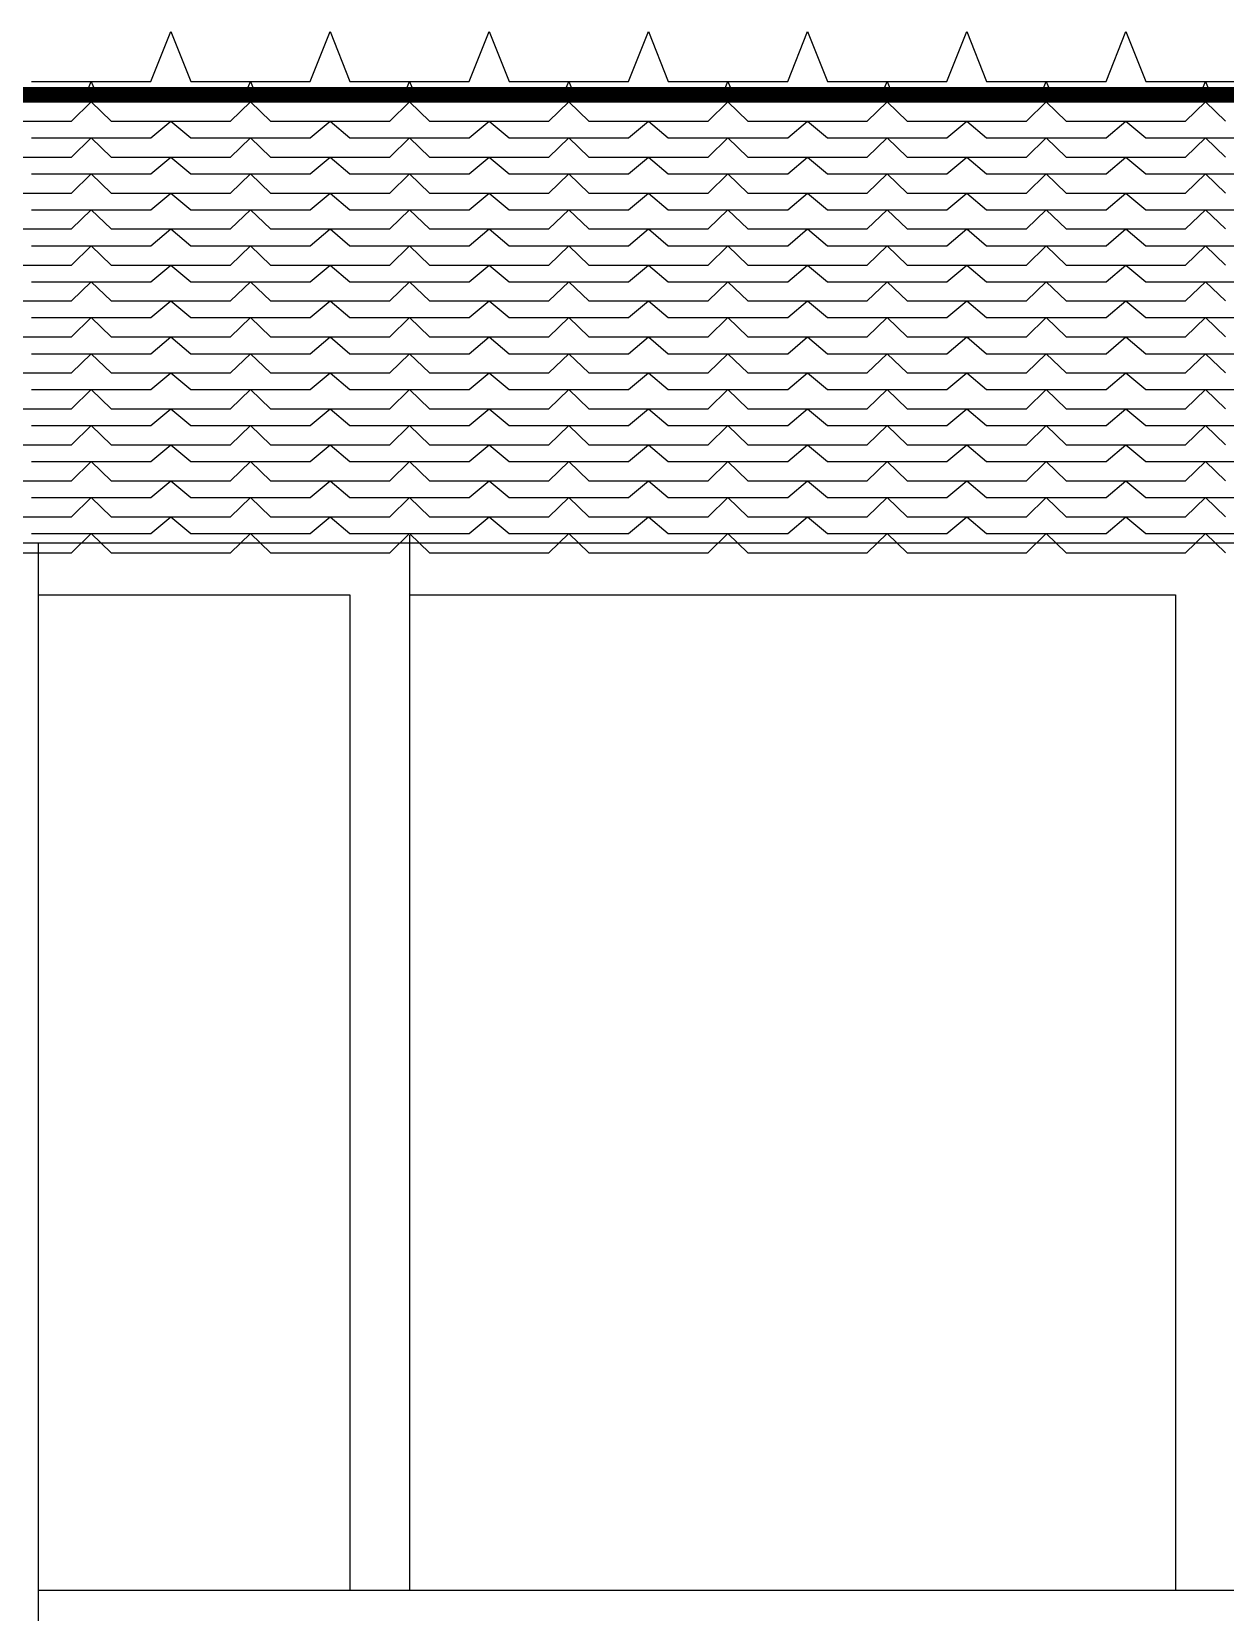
# Model space of a CAD drawing. Header units: inches. Extents: x 86794 to 87086, y 41803 to 41823.
# Drawn here: x 87032.651 to 87033.851, y 41817.941 to 41819.53 of the extents above; entities that cross this region are included whole.
import ezdxf

# ---------------------------------------------------------------- set-up
doc = ezdxf.new("R2010")
doc.units = ezdxf.units.IN
doc.header["$MEASUREMENT"] = 0

msp = doc.modelspace()

# ---------------------------------------------------------------- linework, layer by layer
at = {"color": 250}
for p, q in [((87032.7709, 41819.4795), (87032.7909, 41819.5295)), ((87032.7909, 41819.5295), (87032.8109, 41819.4795)), ((87032.9309, 41819.4795), (87032.9509, 41819.5295)), ((87032.9509, 41819.5295), (87032.9709, 41819.4795)), ((87033.0909, 41819.4795), (87033.1109, 41819.5295)), ((87033.1109, 41819.5295), (87033.1309, 41819.4795)), ((87033.2509, 41819.4795), (87033.2709, 41819.5295)), ((87033.2709, 41819.5295), (87033.2909, 41819.4795)), ((87033.4109, 41819.4795), (87033.4309, 41819.5295)), ((87033.4309, 41819.5295), (87033.4509, 41819.4795)), ((87033.5709, 41819.4795), (87033.5909, 41819.5295)), ((87033.5909, 41819.5295), (87033.6109, 41819.4795)), ((87033.7309, 41819.4795), (87033.7509, 41819.5295)), ((87033.7509, 41819.5295), (87033.7709, 41819.4795)), ((87032.6509, 41819.4795), (87032.7709, 41819.4795)), ((87032.7027, 41819.459), (87032.7109, 41819.4795)), ((87032.7109, 41819.4795), (87032.7191, 41819.459)), ((87032.8109, 41819.4795), (87032.9309, 41819.4795)), ((87032.8627, 41819.459), (87032.8709, 41819.4795)), ((87032.8709, 41819.4795), (87032.8791, 41819.459)), ((87032.9709, 41819.4795), (87033.0909, 41819.4795)), ((87033.0227, 41819.459), (87033.0309, 41819.4795)), ((87033.0309, 41819.4795), (87033.0391, 41819.459)), ((87033.1309, 41819.4795), (87033.2509, 41819.4795)), ((87033.1827, 41819.459), (87033.1909, 41819.4795)), ((87033.1909, 41819.4795), (87033.1991, 41819.459)), ((87033.2909, 41819.4795), (87033.4109, 41819.4795)), ((87033.3427, 41819.459), (87033.3509, 41819.4795)), ((87033.3509, 41819.4795), (87033.3591, 41819.459)), ((87033.4509, 41819.4795), (87033.5709, 41819.4795)), ((87033.5027, 41819.459), (87033.5109, 41819.4795)), ((87033.5109, 41819.4795), (87033.5191, 41819.459)), ((87033.6109, 41819.4795), (87033.7309, 41819.4795)), ((87033.6627, 41819.459), (87033.6709, 41819.4795)), ((87033.6709, 41819.4795), (87033.6791, 41819.459)), ((87033.7709, 41819.4795), (87033.8909, 41819.4795)), ((87033.8227, 41819.459), (87033.8309, 41819.4795)), ((87033.8309, 41819.4795), (87033.8391, 41819.459)), ((87032.6909, 41819.4396), (87032.7109, 41819.459)), ((87032.7109, 41819.459), (87032.7309, 41819.4396)), ((87032.8509, 41819.4396), (87032.8709, 41819.459)), ((87032.8709, 41819.459), (87032.8909, 41819.4396)), ((87033.0109, 41819.4396), (87033.0309, 41819.459)), ((87033.0309, 41819.459), (87033.0509, 41819.4396)), ((87033.1709, 41819.4396), (87033.1909, 41819.459)), ((87033.1909, 41819.459), (87033.2109, 41819.4396)), ((87033.3309, 41819.4396), (87033.3509, 41819.459)), ((87033.3509, 41819.459), (87033.3709, 41819.4396)), ((87033.4909, 41819.4396), (87033.5109, 41819.459)), ((87033.5109, 41819.459), (87033.5309, 41819.4396)), ((87033.6509, 41819.4396), (87033.6709, 41819.459)), ((87033.6709, 41819.459), (87033.6909, 41819.4396)), ((87033.8109, 41819.4396), (87033.8309, 41819.459)), ((87033.8309, 41819.459), (87033.8509, 41819.4396)), ((87032.5709, 41819.4396), (87032.6909, 41819.4396)), ((87032.7309, 41819.4396), (87032.8509, 41819.4396)), ((87032.7709, 41819.4228), (87032.7909, 41819.4396)), ((87032.7909, 41819.4396), (87032.8109, 41819.4228)), ((87032.8909, 41819.4396), (87033.0109, 41819.4396)), ((87032.9309, 41819.4228), (87032.9509, 41819.4396)), ((87032.9509, 41819.4396), (87032.9709, 41819.4228)), ((87033.0509, 41819.4396), (87033.1709, 41819.4396)), ((87033.0909, 41819.4228), (87033.1109, 41819.4396)), ((87033.1109, 41819.4396), (87033.1309, 41819.4228)), ((87033.2109, 41819.4396), (87033.3309, 41819.4396)), ((87033.2509, 41819.4228), (87033.2709, 41819.4396)), ((87033.2709, 41819.4396), (87033.2909, 41819.4228)), ((87033.3709, 41819.4396), (87033.4909, 41819.4396)), ((87033.4109, 41819.4228), (87033.4309, 41819.4396)), ((87033.4309, 41819.4396), (87033.4509, 41819.4228)), ((87033.5309, 41819.4396), (87033.6509, 41819.4396)), ((87033.5709, 41819.4228), (87033.5909, 41819.4396)), ((87033.5909, 41819.4396), (87033.6109, 41819.4228)), ((87033.6909, 41819.4396), (87033.8109, 41819.4396)), ((87033.7309, 41819.4228), (87033.7509, 41819.4396)), ((87033.7509, 41819.4396), (87033.7709, 41819.4228)), ((87032.6509, 41819.4228), (87032.7709, 41819.4228)), ((87032.6909, 41819.4035), (87032.7109, 41819.4228)), ((87032.7109, 41819.4228), (87032.7309, 41819.4035)), ((87032.8109, 41819.4228), (87032.9309, 41819.4228)), ((87032.8509, 41819.4035), (87032.8709, 41819.4228)), ((87032.8709, 41819.4228), (87032.8909, 41819.4035)), ((87032.9709, 41819.4228), (87033.0909, 41819.4228)), ((87033.0109, 41819.4035), (87033.0309, 41819.4228)), ((87033.0309, 41819.4228), (87033.0509, 41819.4035)), ((87033.1309, 41819.4228), (87033.2509, 41819.4228)), ((87033.1709, 41819.4035), (87033.1909, 41819.4228)), ((87033.1909, 41819.4228), (87033.2109, 41819.4035)), ((87033.2909, 41819.4228), (87033.4109, 41819.4228)), ((87033.3309, 41819.4035), (87033.3509, 41819.4228)), ((87033.3509, 41819.4228), (87033.3709, 41819.4035)), ((87033.4509, 41819.4228), (87033.5709, 41819.4228)), ((87033.4909, 41819.4035), (87033.5109, 41819.4228)), ((87033.5109, 41819.4228), (87033.5309, 41819.4035)), ((87033.6109, 41819.4228), (87033.7309, 41819.4228)), ((87033.6509, 41819.4035), (87033.6709, 41819.4228)), ((87033.6709, 41819.4228), (87033.6909, 41819.4035)), ((87033.7709, 41819.4228), (87033.8909, 41819.4228)), ((87033.8109, 41819.4035), (87033.8309, 41819.4228)), ((87033.8309, 41819.4228), (87033.8509, 41819.4035)), ((87032.5709, 41819.4035), (87032.6909, 41819.4035)), ((87032.7309, 41819.4035), (87032.8509, 41819.4035)), ((87032.7709, 41819.3867), (87032.7909, 41819.4035)), ((87032.7909, 41819.4035), (87032.8109, 41819.3867)), ((87032.8909, 41819.4035), (87033.0109, 41819.4035)), ((87032.9309, 41819.3867), (87032.9509, 41819.4035)), ((87032.9509, 41819.4035), (87032.9709, 41819.3867)), ((87033.0509, 41819.4035), (87033.1709, 41819.4035)), ((87033.0909, 41819.3867), (87033.1109, 41819.4035)), ((87033.1109, 41819.4035), (87033.1309, 41819.3867)), ((87033.2109, 41819.4035), (87033.3309, 41819.4035)), ((87033.2509, 41819.3867), (87033.2709, 41819.4035)), ((87033.2709, 41819.4035), (87033.2909, 41819.3867)), ((87033.3709, 41819.4035), (87033.4909, 41819.4035)), ((87033.4109, 41819.3867), (87033.4309, 41819.4035)), ((87033.4309, 41819.4035), (87033.4509, 41819.3867)), ((87033.5309, 41819.4035), (87033.6509, 41819.4035)), ((87033.5709, 41819.3867), (87033.5909, 41819.4035)), ((87033.5909, 41819.4035), (87033.6109, 41819.3867)), ((87033.6909, 41819.4035), (87033.8109, 41819.4035)), ((87033.7309, 41819.3867), (87033.7509, 41819.4035)), ((87033.7509, 41819.4035), (87033.7709, 41819.3867)), ((87032.6509, 41819.3867), (87032.7709, 41819.3867)), ((87032.6909, 41819.3673), (87032.7109, 41819.3867)), ((87032.7109, 41819.3867), (87032.7309, 41819.3673)), ((87032.8109, 41819.3867), (87032.9309, 41819.3867)), ((87032.8509, 41819.3673), (87032.8709, 41819.3867)), ((87032.8709, 41819.3867), (87032.8909, 41819.3673)), ((87032.9709, 41819.3867), (87033.0909, 41819.3867)), ((87033.0109, 41819.3673), (87033.0309, 41819.3867)), ((87033.0309, 41819.3867), (87033.0509, 41819.3673)), ((87033.1309, 41819.3867), (87033.2509, 41819.3867)), ((87033.1709, 41819.3673), (87033.1909, 41819.3867)), ((87033.1909, 41819.3867), (87033.2109, 41819.3673)), ((87033.2909, 41819.3867), (87033.4109, 41819.3867)), ((87033.3309, 41819.3673), (87033.3509, 41819.3867)), ((87033.3509, 41819.3867), (87033.3709, 41819.3673)), ((87033.4509, 41819.3867), (87033.5709, 41819.3867)), ((87033.4909, 41819.3673), (87033.5109, 41819.3867)), ((87033.5109, 41819.3867), (87033.5309, 41819.3673)), ((87033.6109, 41819.3867), (87033.7309, 41819.3867)), ((87033.6509, 41819.3673), (87033.6709, 41819.3867)), ((87033.6709, 41819.3867), (87033.6909, 41819.3673)), ((87033.7709, 41819.3867), (87033.8909, 41819.3867)), ((87033.8109, 41819.3673), (87033.8309, 41819.3867)), ((87033.8309, 41819.3867), (87033.8509, 41819.3673)), ((87032.5709, 41819.3673), (87032.6909, 41819.3673)), ((87032.7309, 41819.3673), (87032.8509, 41819.3673)), ((87032.7709, 41819.3505), (87032.7909, 41819.3673)), ((87032.7909, 41819.3673), (87032.8109, 41819.3505)), ((87032.8909, 41819.3673), (87033.0109, 41819.3673)), ((87032.9309, 41819.3505), (87032.9509, 41819.3673)), ((87032.9509, 41819.3673), (87032.9709, 41819.3505)), ((87033.0509, 41819.3673), (87033.1709, 41819.3673)), ((87033.0909, 41819.3505), (87033.1109, 41819.3673)), ((87033.1109, 41819.3673), (87033.1309, 41819.3505)), ((87033.2109, 41819.3673), (87033.3309, 41819.3673)), ((87033.2509, 41819.3505), (87033.2709, 41819.3673)), ((87033.2709, 41819.3673), (87033.2909, 41819.3505)), ((87033.3709, 41819.3673), (87033.4909, 41819.3673)), ((87033.4109, 41819.3505), (87033.4309, 41819.3673)), ((87033.4309, 41819.3673), (87033.4509, 41819.3505)), ((87033.5309, 41819.3673), (87033.6509, 41819.3673)), ((87033.5709, 41819.3505), (87033.5909, 41819.3673)), ((87033.5909, 41819.3673), (87033.6109, 41819.3505)), ((87033.6909, 41819.3673), (87033.8109, 41819.3673)), ((87033.7309, 41819.3505), (87033.7509, 41819.3673)), ((87033.7509, 41819.3673), (87033.7709, 41819.3505)), ((87032.6509, 41819.3505), (87032.7709, 41819.3505)), ((87032.6909, 41819.3312), (87032.7109, 41819.3505)), ((87032.7109, 41819.3505), (87032.7309, 41819.3312)), ((87032.8109, 41819.3505), (87032.9309, 41819.3505)), ((87032.8509, 41819.3312), (87032.8709, 41819.3505)), ((87032.8709, 41819.3505), (87032.8909, 41819.3312)), ((87032.9709, 41819.3505), (87033.0909, 41819.3505)), ((87033.0109, 41819.3312), (87033.0309, 41819.3505)), ((87033.0309, 41819.3505), (87033.0509, 41819.3312)), ((87033.1309, 41819.3505), (87033.2509, 41819.3505)), ((87033.1709, 41819.3312), (87033.1909, 41819.3505)), ((87033.1909, 41819.3505), (87033.2109, 41819.3312)), ((87033.2909, 41819.3505), (87033.4109, 41819.3505)), ((87033.3309, 41819.3312), (87033.3509, 41819.3505)), ((87033.3509, 41819.3505), (87033.3709, 41819.3312)), ((87033.4509, 41819.3505), (87033.5709, 41819.3505)), ((87033.4909, 41819.3312), (87033.5109, 41819.3505)), ((87033.5109, 41819.3505), (87033.5309, 41819.3312)), ((87033.6109, 41819.3505), (87033.7309, 41819.3505)), ((87033.6509, 41819.3312), (87033.6709, 41819.3505)), ((87033.6709, 41819.3505), (87033.6909, 41819.3312)), ((87033.7709, 41819.3505), (87033.8909, 41819.3505)), ((87033.8109, 41819.3312), (87033.8309, 41819.3505)), ((87033.8309, 41819.3505), (87033.8509, 41819.3312)), ((87032.5709, 41819.3312), (87032.6909, 41819.3312)), ((87032.7309, 41819.3312), (87032.8509, 41819.3312)), ((87032.7709, 41819.3144), (87032.7909, 41819.3312)), ((87032.7909, 41819.3312), (87032.8109, 41819.3144)), ((87032.8909, 41819.3312), (87033.0109, 41819.3312)), ((87032.9309, 41819.3144), (87032.9509, 41819.3312)), ((87032.9509, 41819.3312), (87032.9709, 41819.3144)), ((87033.0509, 41819.3312), (87033.1709, 41819.3312)), ((87033.0909, 41819.3144), (87033.1109, 41819.3312)), ((87033.1109, 41819.3312), (87033.1309, 41819.3144)), ((87033.2109, 41819.3312), (87033.3309, 41819.3312)), ((87033.2509, 41819.3144), (87033.2709, 41819.3312)), ((87033.2709, 41819.3312), (87033.2909, 41819.3144)), ((87033.3709, 41819.3312), (87033.4909, 41819.3312)), ((87033.4109, 41819.3144), (87033.4309, 41819.3312)), ((87033.4309, 41819.3312), (87033.4509, 41819.3144)), ((87033.5309, 41819.3312), (87033.6509, 41819.3312)), ((87033.5709, 41819.3144), (87033.5909, 41819.3312)), ((87033.5909, 41819.3312), (87033.6109, 41819.3144)), ((87033.6909, 41819.3312), (87033.8109, 41819.3312)), ((87033.7309, 41819.3144), (87033.7509, 41819.3312)), ((87033.7509, 41819.3312), (87033.7709, 41819.3144)), ((87032.6509, 41819.3144), (87032.7709, 41819.3144)), ((87032.6909, 41819.295), (87032.7109, 41819.3144)), ((87032.7109, 41819.3144), (87032.7309, 41819.295)), ((87032.8109, 41819.3144), (87032.9309, 41819.3144)), ((87032.8509, 41819.295), (87032.8709, 41819.3144)), ((87032.8709, 41819.3144), (87032.8909, 41819.295)), ((87032.9709, 41819.3144), (87033.0909, 41819.3144)), ((87033.0109, 41819.295), (87033.0309, 41819.3144)), ((87033.0309, 41819.3144), (87033.0509, 41819.295)), ((87033.1309, 41819.3144), (87033.2509, 41819.3144)), ((87033.1709, 41819.295), (87033.1909, 41819.3144)), ((87033.1909, 41819.3144), (87033.2109, 41819.295)), ((87033.2909, 41819.3144), (87033.4109, 41819.3144)), ((87033.3309, 41819.295), (87033.3509, 41819.3144)), ((87033.3509, 41819.3144), (87033.3709, 41819.295)), ((87033.4509, 41819.3144), (87033.5709, 41819.3144)), ((87033.4909, 41819.295), (87033.5109, 41819.3144)), ((87033.5109, 41819.3144), (87033.5309, 41819.295)), ((87033.6109, 41819.3144), (87033.7309, 41819.3144)), ((87033.6509, 41819.295), (87033.6709, 41819.3144)), ((87033.6709, 41819.3144), (87033.6909, 41819.295)), ((87033.7709, 41819.3144), (87033.8909, 41819.3144)), ((87033.8109, 41819.295), (87033.8309, 41819.3144)), ((87033.8309, 41819.3144), (87033.8509, 41819.295)), ((87032.5709, 41819.295), (87032.6909, 41819.295)), ((87032.7309, 41819.295), (87032.8509, 41819.295)), ((87032.7709, 41819.2782), (87032.7909, 41819.295)), ((87032.7909, 41819.295), (87032.8109, 41819.2782)), ((87032.8909, 41819.295), (87033.0109, 41819.295)), ((87032.9309, 41819.2782), (87032.9509, 41819.295)), ((87032.9509, 41819.295), (87032.9709, 41819.2782)), ((87033.0509, 41819.295), (87033.1709, 41819.295)), ((87033.0909, 41819.2782), (87033.1109, 41819.295)), ((87033.1109, 41819.295), (87033.1309, 41819.2782)), ((87033.2109, 41819.295), (87033.3309, 41819.295)), ((87033.2509, 41819.2782), (87033.2709, 41819.295)), ((87033.2709, 41819.295), (87033.2909, 41819.2782)), ((87033.3709, 41819.295), (87033.4909, 41819.295)), ((87033.4109, 41819.2782), (87033.4309, 41819.295)), ((87033.4309, 41819.295), (87033.4509, 41819.2782)), ((87033.5309, 41819.295), (87033.6509, 41819.295)), ((87033.5709, 41819.2782), (87033.5909, 41819.295)), ((87033.5909, 41819.295), (87033.6109, 41819.2782)), ((87033.6909, 41819.295), (87033.8109, 41819.295)), ((87033.7309, 41819.2782), (87033.7509, 41819.295)), ((87033.7509, 41819.295), (87033.7709, 41819.2782)), ((87032.6509, 41819.2782), (87032.7709, 41819.2782)), ((87032.6909, 41819.2589), (87032.7109, 41819.2782)), ((87032.7109, 41819.2782), (87032.7309, 41819.2589)), ((87032.8109, 41819.2782), (87032.9309, 41819.2782)), ((87032.8509, 41819.2589), (87032.8709, 41819.2782)), ((87032.8709, 41819.2782), (87032.8909, 41819.2589)), ((87032.9709, 41819.2782), (87033.0909, 41819.2782)), ((87033.0109, 41819.2589), (87033.0309, 41819.2782)), ((87033.0309, 41819.2782), (87033.0509, 41819.2589)), ((87033.1309, 41819.2782), (87033.2509, 41819.2782)), ((87033.1709, 41819.2589), (87033.1909, 41819.2782)), ((87033.1909, 41819.2782), (87033.2109, 41819.2589)), ((87033.2909, 41819.2782), (87033.4109, 41819.2782)), ((87033.3309, 41819.2589), (87033.3509, 41819.2782)), ((87033.3509, 41819.2782), (87033.3709, 41819.2589)), ((87033.4509, 41819.2782), (87033.5709, 41819.2782)), ((87033.4909, 41819.2589), (87033.5109, 41819.2782)), ((87033.5109, 41819.2782), (87033.5309, 41819.2589)), ((87033.6109, 41819.2782), (87033.7309, 41819.2782)), ((87033.6509, 41819.2589), (87033.6709, 41819.2782)), ((87033.6709, 41819.2782), (87033.6909, 41819.2589)), ((87033.7709, 41819.2782), (87033.8909, 41819.2782)), ((87033.8109, 41819.2589), (87033.8309, 41819.2782)), ((87033.8309, 41819.2782), (87033.8509, 41819.2589)), ((87032.5709, 41819.2589), (87032.6909, 41819.2589)), ((87032.7309, 41819.2589), (87032.8509, 41819.2589)), ((87032.7709, 41819.2421), (87032.7909, 41819.2589)), ((87032.7909, 41819.2589), (87032.8109, 41819.2421)), ((87032.8909, 41819.2589), (87033.0109, 41819.2589)), ((87032.9309, 41819.2421), (87032.9509, 41819.2589)), ((87032.9509, 41819.2589), (87032.9709, 41819.2421)), ((87033.0509, 41819.2589), (87033.1709, 41819.2589)), ((87033.0909, 41819.2421), (87033.1109, 41819.2589)), ((87033.1109, 41819.2589), (87033.1309, 41819.2421)), ((87033.2109, 41819.2589), (87033.3309, 41819.2589)), ((87033.2509, 41819.2421), (87033.2709, 41819.2589)), ((87033.2709, 41819.2589), (87033.2909, 41819.2421)), ((87033.3709, 41819.2589), (87033.4909, 41819.2589)), ((87033.4109, 41819.2421), (87033.4309, 41819.2589)), ((87033.4309, 41819.2589), (87033.4509, 41819.2421)), ((87033.5309, 41819.2589), (87033.6509, 41819.2589)), ((87033.5709, 41819.2421), (87033.5909, 41819.2589)), ((87033.5909, 41819.2589), (87033.6109, 41819.2421)), ((87033.6909, 41819.2589), (87033.8109, 41819.2589)), ((87033.7309, 41819.2421), (87033.7509, 41819.2589)), ((87033.7509, 41819.2589), (87033.7709, 41819.2421)), ((87032.6509, 41819.2421), (87032.7709, 41819.2421)), ((87032.6909, 41819.2227), (87032.7109, 41819.2421)), ((87032.7109, 41819.2421), (87032.7309, 41819.2227)), ((87032.8109, 41819.2421), (87032.9309, 41819.2421)), ((87032.8509, 41819.2227), (87032.8709, 41819.2421)), ((87032.8709, 41819.2421), (87032.8909, 41819.2227)), ((87032.9709, 41819.2421), (87033.0909, 41819.2421)), ((87033.0109, 41819.2227), (87033.0309, 41819.2421)), ((87033.0309, 41819.2421), (87033.0509, 41819.2227)), ((87033.1309, 41819.2421), (87033.2509, 41819.2421)), ((87033.1709, 41819.2227), (87033.1909, 41819.2421)), ((87033.1909, 41819.2421), (87033.2109, 41819.2227)), ((87033.2909, 41819.2421), (87033.4109, 41819.2421)), ((87033.3309, 41819.2227), (87033.3509, 41819.2421)), ((87033.3509, 41819.2421), (87033.3709, 41819.2227)), ((87033.4509, 41819.2421), (87033.5709, 41819.2421)), ((87033.4909, 41819.2227), (87033.5109, 41819.2421)), ((87033.5109, 41819.2421), (87033.5309, 41819.2227)), ((87033.6109, 41819.2421), (87033.7309, 41819.2421)), ((87033.6509, 41819.2227), (87033.6709, 41819.2421)), ((87033.6709, 41819.2421), (87033.6909, 41819.2227)), ((87033.7709, 41819.2421), (87033.8909, 41819.2421)), ((87033.8109, 41819.2227), (87033.8309, 41819.2421)), ((87033.8309, 41819.2421), (87033.8509, 41819.2227)), ((87032.5709, 41819.2227), (87032.6909, 41819.2227)), ((87032.7309, 41819.2227), (87032.8509, 41819.2227)), ((87032.7709, 41819.2059), (87032.7909, 41819.2227)), ((87032.7909, 41819.2227), (87032.8109, 41819.2059)), ((87032.8909, 41819.2227), (87033.0109, 41819.2227)), ((87032.9309, 41819.2059), (87032.9509, 41819.2227)), ((87032.9509, 41819.2227), (87032.9709, 41819.2059)), ((87033.0509, 41819.2227), (87033.1709, 41819.2227)), ((87033.0909, 41819.2059), (87033.1109, 41819.2227)), ((87033.1109, 41819.2227), (87033.1309, 41819.2059)), ((87033.2109, 41819.2227), (87033.3309, 41819.2227)), ((87033.2509, 41819.2059), (87033.2709, 41819.2227)), ((87033.2709, 41819.2227), (87033.2909, 41819.2059)), ((87033.3709, 41819.2227), (87033.4909, 41819.2227)), ((87033.4109, 41819.2059), (87033.4309, 41819.2227)), ((87033.4309, 41819.2227), (87033.4509, 41819.2059)), ((87033.5309, 41819.2227), (87033.6509, 41819.2227)), ((87033.5709, 41819.2059), (87033.5909, 41819.2227)), ((87033.5909, 41819.2227), (87033.6109, 41819.2059)), ((87033.6909, 41819.2227), (87033.8109, 41819.2227)), ((87033.7309, 41819.2059), (87033.7509, 41819.2227)), ((87033.7509, 41819.2227), (87033.7709, 41819.2059)), ((87032.6509, 41819.2059), (87032.7709, 41819.2059)), ((87032.6909, 41819.1866), (87032.7109, 41819.2059)), ((87032.7109, 41819.2059), (87032.7309, 41819.1866)), ((87032.8109, 41819.2059), (87032.9309, 41819.2059)), ((87032.8509, 41819.1866), (87032.8709, 41819.2059)), ((87032.8709, 41819.2059), (87032.8909, 41819.1866)), ((87032.9709, 41819.2059), (87033.0909, 41819.2059)), ((87033.0109, 41819.1866), (87033.0309, 41819.2059)), ((87033.0309, 41819.2059), (87033.0509, 41819.1866)), ((87033.1309, 41819.2059), (87033.2509, 41819.2059)), ((87033.1709, 41819.1866), (87033.1909, 41819.2059)), ((87033.1909, 41819.2059), (87033.2109, 41819.1866)), ((87033.2909, 41819.2059), (87033.4109, 41819.2059)), ((87033.3309, 41819.1866), (87033.3509, 41819.2059)), ((87033.3509, 41819.2059), (87033.3709, 41819.1866)), ((87033.4509, 41819.2059), (87033.5709, 41819.2059)), ((87033.4909, 41819.1866), (87033.5109, 41819.2059)), ((87033.5109, 41819.2059), (87033.5309, 41819.1866)), ((87033.6109, 41819.2059), (87033.7309, 41819.2059)), ((87033.6509, 41819.1866), (87033.6709, 41819.2059)), ((87033.6709, 41819.2059), (87033.6909, 41819.1866)), ((87033.7709, 41819.2059), (87033.8909, 41819.2059)), ((87033.8109, 41819.1866), (87033.8309, 41819.2059)), ((87033.8309, 41819.2059), (87033.8509, 41819.1866)), ((87032.5709, 41819.1866), (87032.6909, 41819.1866)), ((87032.7309, 41819.1866), (87032.8509, 41819.1866)), ((87032.7709, 41819.1698), (87032.7909, 41819.1866)), ((87032.7909, 41819.1866), (87032.8109, 41819.1698)), ((87032.8909, 41819.1866), (87033.0109, 41819.1866)), ((87032.9309, 41819.1698), (87032.9509, 41819.1866)), ((87032.9509, 41819.1866), (87032.9709, 41819.1698)), ((87033.0509, 41819.1866), (87033.1709, 41819.1866)), ((87033.0909, 41819.1698), (87033.1109, 41819.1866)), ((87033.1109, 41819.1866), (87033.1309, 41819.1698)), ((87033.2109, 41819.1866), (87033.3309, 41819.1866)), ((87033.2509, 41819.1698), (87033.2709, 41819.1866)), ((87033.2709, 41819.1866), (87033.2909, 41819.1698)), ((87033.3709, 41819.1866), (87033.4909, 41819.1866)), ((87033.4109, 41819.1698), (87033.4309, 41819.1866)), ((87033.4309, 41819.1866), (87033.4509, 41819.1698)), ((87033.5309, 41819.1866), (87033.6509, 41819.1866)), ((87033.5709, 41819.1698), (87033.5909, 41819.1866)), ((87033.5909, 41819.1866), (87033.6109, 41819.1698)), ((87033.6909, 41819.1866), (87033.8109, 41819.1866)), ((87033.7309, 41819.1698), (87033.7509, 41819.1866)), ((87033.7509, 41819.1866), (87033.7709, 41819.1698)), ((87032.6509, 41819.1698), (87032.7709, 41819.1698)), ((87032.6909, 41819.1504), (87032.7109, 41819.1698)), ((87032.7109, 41819.1698), (87032.7309, 41819.1504)), ((87032.8109, 41819.1698), (87032.9309, 41819.1698)), ((87032.8509, 41819.1504), (87032.8709, 41819.1698)), ((87032.8709, 41819.1698), (87032.8909, 41819.1504)), ((87032.9709, 41819.1698), (87033.0909, 41819.1698)), ((87033.0109, 41819.1504), (87033.0309, 41819.1698)), ((87033.0309, 41819.1698), (87033.0509, 41819.1504)), ((87033.1309, 41819.1698), (87033.2509, 41819.1698)), ((87033.1709, 41819.1504), (87033.1909, 41819.1698)), ((87033.1909, 41819.1698), (87033.2109, 41819.1504)), ((87033.2909, 41819.1698), (87033.4109, 41819.1698)), ((87033.3309, 41819.1504), (87033.3509, 41819.1698)), ((87033.3509, 41819.1698), (87033.3709, 41819.1504)), ((87033.4509, 41819.1698), (87033.5709, 41819.1698)), ((87033.4909, 41819.1504), (87033.5109, 41819.1698)), ((87033.5109, 41819.1698), (87033.5309, 41819.1504)), ((87033.6109, 41819.1698), (87033.7309, 41819.1698)), ((87033.6509, 41819.1504), (87033.6709, 41819.1698)), ((87033.6709, 41819.1698), (87033.6909, 41819.1504)), ((87033.7709, 41819.1698), (87033.8909, 41819.1698)), ((87033.8109, 41819.1504), (87033.8309, 41819.1698)), ((87033.8309, 41819.1698), (87033.8509, 41819.1504)), ((87032.5709, 41819.1504), (87032.6909, 41819.1504)), ((87032.7309, 41819.1504), (87032.8509, 41819.1504)), ((87032.7709, 41819.1336), (87032.7909, 41819.1504)), ((87032.7909, 41819.1504), (87032.8109, 41819.1336)), ((87032.8909, 41819.1504), (87033.0109, 41819.1504)), ((87032.9309, 41819.1336), (87032.9509, 41819.1504)), ((87032.9509, 41819.1504), (87032.9709, 41819.1336)), ((87033.0509, 41819.1504), (87033.1709, 41819.1504)), ((87033.0909, 41819.1336), (87033.1109, 41819.1504)), ((87033.1109, 41819.1504), (87033.1309, 41819.1336)), ((87033.2109, 41819.1504), (87033.3309, 41819.1504)), ((87033.2509, 41819.1336), (87033.2709, 41819.1504)), ((87033.2709, 41819.1504), (87033.2909, 41819.1336)), ((87033.3709, 41819.1504), (87033.4909, 41819.1504)), ((87033.4109, 41819.1336), (87033.4309, 41819.1504)), ((87033.4309, 41819.1504), (87033.4509, 41819.1336)), ((87033.5309, 41819.1504), (87033.6509, 41819.1504)), ((87033.5709, 41819.1336), (87033.5909, 41819.1504)), ((87033.5909, 41819.1504), (87033.6109, 41819.1336)), ((87033.6909, 41819.1504), (87033.8109, 41819.1504)), ((87033.7309, 41819.1336), (87033.7509, 41819.1504)), ((87033.7509, 41819.1504), (87033.7709, 41819.1336)), ((87032.6509, 41819.1336), (87032.7709, 41819.1336)), ((87032.6909, 41819.1143), (87032.7109, 41819.1336)), ((87032.7109, 41819.1336), (87032.7309, 41819.1143)), ((87032.8109, 41819.1336), (87032.9309, 41819.1336)), ((87032.8509, 41819.1143), (87032.8709, 41819.1336)), ((87032.8709, 41819.1336), (87032.8909, 41819.1143)), ((87032.9709, 41819.1336), (87033.0909, 41819.1336)), ((87033.0109, 41819.1143), (87033.0309, 41819.1336)), ((87033.0309, 41819.1336), (87033.0509, 41819.1143)), ((87033.1309, 41819.1336), (87033.2509, 41819.1336)), ((87033.1709, 41819.1143), (87033.1909, 41819.1336)), ((87033.1909, 41819.1336), (87033.2109, 41819.1143)), ((87033.2909, 41819.1336), (87033.4109, 41819.1336)), ((87033.3309, 41819.1143), (87033.3509, 41819.1336)), ((87033.3509, 41819.1336), (87033.3709, 41819.1143)), ((87033.4509, 41819.1336), (87033.5709, 41819.1336)), ((87033.4909, 41819.1143), (87033.5109, 41819.1336)), ((87033.5109, 41819.1336), (87033.5309, 41819.1143)), ((87033.6109, 41819.1336), (87033.7309, 41819.1336)), ((87033.6509, 41819.1143), (87033.6709, 41819.1336)), ((87033.6709, 41819.1336), (87033.6909, 41819.1143)), ((87033.7709, 41819.1336), (87033.8909, 41819.1336)), ((87033.8109, 41819.1143), (87033.8309, 41819.1336)), ((87033.8309, 41819.1336), (87033.8509, 41819.1143)), ((87032.5709, 41819.1143), (87032.6909, 41819.1143)), ((87032.7309, 41819.1143), (87032.8509, 41819.1143)), ((87032.7709, 41819.0975), (87032.7909, 41819.1143)), ((87032.7909, 41819.1143), (87032.8109, 41819.0975)), ((87032.8909, 41819.1143), (87033.0109, 41819.1143)), ((87032.9309, 41819.0975), (87032.9509, 41819.1143)), ((87032.9509, 41819.1143), (87032.9709, 41819.0975)), ((87033.0509, 41819.1143), (87033.1709, 41819.1143)), ((87033.0909, 41819.0975), (87033.1109, 41819.1143)), ((87033.1109, 41819.1143), (87033.1309, 41819.0975)), ((87033.2109, 41819.1143), (87033.3309, 41819.1143)), ((87033.2509, 41819.0975), (87033.2709, 41819.1143)), ((87033.2709, 41819.1143), (87033.2909, 41819.0975)), ((87033.3709, 41819.1143), (87033.4909, 41819.1143)), ((87033.4109, 41819.0975), (87033.4309, 41819.1143)), ((87033.4309, 41819.1143), (87033.4509, 41819.0975)), ((87033.5309, 41819.1143), (87033.6509, 41819.1143)), ((87033.5709, 41819.0975), (87033.5909, 41819.1143)), ((87033.5909, 41819.1143), (87033.6109, 41819.0975)), ((87033.6909, 41819.1143), (87033.8109, 41819.1143)), ((87033.7309, 41819.0975), (87033.7509, 41819.1143)), ((87033.7509, 41819.1143), (87033.7709, 41819.0975)), ((87032.6509, 41819.0975), (87032.7709, 41819.0975)), ((87032.6909, 41819.0781), (87032.7109, 41819.0975)), ((87032.7109, 41819.0975), (87032.7309, 41819.0781)), ((87032.8109, 41819.0975), (87032.9309, 41819.0975)), ((87032.8509, 41819.0781), (87032.8709, 41819.0975)), ((87032.8709, 41819.0975), (87032.8909, 41819.0781)), ((87032.9709, 41819.0975), (87033.0909, 41819.0975)), ((87033.0109, 41819.0781), (87033.0309, 41819.0975)), ((87033.0309, 41819.0975), (87033.0509, 41819.0781)), ((87033.1309, 41819.0975), (87033.2509, 41819.0975)), ((87033.1709, 41819.0781), (87033.1909, 41819.0975)), ((87033.1909, 41819.0975), (87033.2109, 41819.0781)), ((87033.2909, 41819.0975), (87033.4109, 41819.0975)), ((87033.3309, 41819.0781), (87033.3509, 41819.0975)), ((87033.3509, 41819.0975), (87033.3709, 41819.0781)), ((87033.4509, 41819.0975), (87033.5709, 41819.0975)), ((87033.4909, 41819.0781), (87033.5109, 41819.0975)), ((87033.5109, 41819.0975), (87033.5309, 41819.0781)), ((87033.6109, 41819.0975), (87033.7309, 41819.0975)), ((87033.6509, 41819.0781), (87033.6709, 41819.0975)), ((87033.6709, 41819.0975), (87033.6909, 41819.0781)), ((87033.7709, 41819.0975), (87033.8909, 41819.0975)), ((87033.8109, 41819.0781), (87033.8309, 41819.0975)), ((87033.8309, 41819.0975), (87033.8509, 41819.0781)), ((87032.5709, 41819.0781), (87032.6909, 41819.0781)), ((87032.7309, 41819.0781), (87032.8509, 41819.0781)), ((87032.7709, 41819.0613), (87032.7909, 41819.0781)), ((87032.7909, 41819.0781), (87032.8109, 41819.0613)), ((87032.8909, 41819.0781), (87033.0109, 41819.0781)), ((87032.9309, 41819.0613), (87032.9509, 41819.0781)), ((87032.9509, 41819.0781), (87032.9709, 41819.0613)), ((87033.0509, 41819.0781), (87033.1709, 41819.0781)), ((87033.0909, 41819.0613), (87033.1109, 41819.0781)), ((87033.1109, 41819.0781), (87033.1309, 41819.0613)), ((87033.2109, 41819.0781), (87033.3309, 41819.0781)), ((87033.2509, 41819.0613), (87033.2709, 41819.0781)), ((87033.2709, 41819.0781), (87033.2909, 41819.0613)), ((87033.3709, 41819.0781), (87033.4909, 41819.0781)), ((87033.4109, 41819.0613), (87033.4309, 41819.0781)), ((87033.4309, 41819.0781), (87033.4509, 41819.0613)), ((87033.5309, 41819.0781), (87033.6509, 41819.0781)), ((87033.5709, 41819.0613), (87033.5909, 41819.0781)), ((87033.5909, 41819.0781), (87033.6109, 41819.0613)), ((87033.6909, 41819.0781), (87033.8109, 41819.0781)), ((87033.7309, 41819.0613), (87033.7509, 41819.0781)), ((87033.7509, 41819.0781), (87033.7709, 41819.0613)), ((87032.6509, 41819.0613), (87032.7709, 41819.0613)), ((87032.6909, 41819.042), (87032.7109, 41819.0613)), ((87032.7109, 41819.0613), (87032.7309, 41819.042)), ((87032.8109, 41819.0613), (87032.9309, 41819.0613)), ((87032.8509, 41819.042), (87032.8709, 41819.0613)), ((87032.8709, 41819.0613), (87032.8909, 41819.042)), ((87032.9709, 41819.0613), (87033.0909, 41819.0613)), ((87033.0109, 41819.042), (87033.0309, 41819.0613)), ((87033.0309, 41819.0613), (87033.0509, 41819.042)), ((87033.1309, 41819.0613), (87033.2509, 41819.0613)), ((87033.1709, 41819.042), (87033.1909, 41819.0613)), ((87033.1909, 41819.0613), (87033.2109, 41819.042)), ((87033.2909, 41819.0613), (87033.4109, 41819.0613)), ((87033.3309, 41819.042), (87033.3509, 41819.0613)), ((87033.3509, 41819.0613), (87033.3709, 41819.042)), ((87033.4509, 41819.0613), (87033.5709, 41819.0613)), ((87033.4909, 41819.042), (87033.5109, 41819.0613)), ((87033.5109, 41819.0613), (87033.5309, 41819.042)), ((87033.6109, 41819.0613), (87033.7309, 41819.0613)), ((87033.6509, 41819.042), (87033.6709, 41819.0613)), ((87033.6709, 41819.0613), (87033.6909, 41819.042)), ((87033.7709, 41819.0613), (87033.8909, 41819.0613)), ((87033.8109, 41819.042), (87033.8309, 41819.0613)), ((87033.8309, 41819.0613), (87033.8509, 41819.042)), ((87032.5709, 41819.042), (87032.6909, 41819.042)), ((87032.7309, 41819.042), (87032.8509, 41819.042)), ((87032.7709, 41819.0252), (87032.7909, 41819.042)), ((87032.7909, 41819.042), (87032.8109, 41819.0252)), ((87032.8909, 41819.042), (87033.0109, 41819.042)), ((87032.9309, 41819.0252), (87032.9509, 41819.042)), ((87032.9509, 41819.042), (87032.9709, 41819.0252)), ((87033.0509, 41819.042), (87033.1709, 41819.042)), ((87033.0909, 41819.0252), (87033.1109, 41819.042)), ((87033.1109, 41819.042), (87033.1309, 41819.0252)), ((87033.2109, 41819.042), (87033.3309, 41819.042)), ((87033.2509, 41819.0252), (87033.2709, 41819.042)), ((87033.2709, 41819.042), (87033.2909, 41819.0252)), ((87033.3709, 41819.042), (87033.4909, 41819.042)), ((87033.4109, 41819.0252), (87033.4309, 41819.042)), ((87033.4309, 41819.042), (87033.4509, 41819.0252)), ((87033.5309, 41819.042), (87033.6509, 41819.042)), ((87033.5709, 41819.0252), (87033.5909, 41819.042)), ((87033.5909, 41819.042), (87033.6109, 41819.0252)), ((87033.6909, 41819.042), (87033.8109, 41819.042)), ((87033.7309, 41819.0252), (87033.7509, 41819.042)), ((87033.7509, 41819.042), (87033.7709, 41819.0252)), ((87032.6509, 41819.0252), (87032.7709, 41819.0252)), ((87032.6909, 41819.0058), (87032.7109, 41819.0252)), ((87032.7109, 41819.0252), (87032.7309, 41819.0058)), ((87032.8109, 41819.0252), (87032.9309, 41819.0252)), ((87032.8509, 41819.0058), (87032.8709, 41819.0252)), ((87032.8709, 41819.0252), (87032.8909, 41819.0058)), ((87032.9709, 41819.0252), (87033.0909, 41819.0252)), ((87033.0109, 41819.0058), (87033.0309, 41819.0252)), ((87033.0309, 41819.0252), (87033.0509, 41819.0058)), ((87033.1309, 41819.0252), (87033.2509, 41819.0252)), ((87033.1709, 41819.0058), (87033.1909, 41819.0252)), ((87033.1909, 41819.0252), (87033.2109, 41819.0058)), ((87033.2909, 41819.0252), (87033.4109, 41819.0252)), ((87033.3309, 41819.0058), (87033.3509, 41819.0252)), ((87033.3509, 41819.0252), (87033.3709, 41819.0058)), ((87033.4509, 41819.0252), (87033.5709, 41819.0252)), ((87033.4909, 41819.0058), (87033.5109, 41819.0252)), ((87033.5109, 41819.0252), (87033.5309, 41819.0058)), ((87033.6109, 41819.0252), (87033.7309, 41819.0252)), ((87033.6509, 41819.0058), (87033.6709, 41819.0252)), ((87033.6709, 41819.0252), (87033.6909, 41819.0058)), ((87033.7709, 41819.0252), (87033.8909, 41819.0252)), ((87033.8109, 41819.0058), (87033.8309, 41819.0252)), ((87033.8309, 41819.0252), (87033.8509, 41819.0058)), ((87032.5709, 41819.0058), (87032.6909, 41819.0058)), ((87032.7309, 41819.0058), (87032.8509, 41819.0058)), ((87032.8909, 41819.0058), (87033.0109, 41819.0058)), ((87033.0509, 41819.0058), (87033.1709, 41819.0058)), ((87033.2109, 41819.0058), (87033.3309, 41819.0058)), ((87033.3709, 41819.0058), (87033.4909, 41819.0058)), ((87033.5309, 41819.0058), (87033.6509, 41819.0058)), ((87033.6909, 41819.0058), (87033.8109, 41819.0058))]:
    msp.add_line(p, q, dxfattribs=at)
msp.add_line((87029.6509, 41819.473), (87037.8509, 41819.473))
at = {"ltscale": 0.005}
for p, q in [((87037.8509, 41819.473), (87029.6509, 41819.473)), ((87037.8509, 41819.472), (87029.6509, 41819.472)), ((87037.8509, 41819.471), (87029.6509, 41819.471)), ((87037.8509, 41819.47), (87029.6509, 41819.47)), ((87037.8509, 41819.469), (87029.6509, 41819.469)), ((87037.8509, 41819.468), (87029.6509, 41819.468)), ((87037.8509, 41819.467), (87029.6509, 41819.467)), ((87037.8509, 41819.466), (87029.6509, 41819.466)), ((87037.8509, 41819.465), (87029.6509, 41819.465)), ((87037.8509, 41819.464), (87029.6509, 41819.464)), ((87037.8509, 41819.463), (87029.6509, 41819.463)), ((87037.8509, 41819.462), (87029.6509, 41819.462)), ((87037.8509, 41819.461), (87029.6509, 41819.461)), ((87037.8509, 41819.46), (87029.6509, 41819.46)), ((87037.8509, 41819.459), (87029.6509, 41819.459))]:
    msp.add_line(p, q, dxfattribs=at)
at = {"ltscale": 0.006}
for p, q in [((87029.6509, 41819.459), (87037.8509, 41819.459)), ((87029.6509, 41819.459), (87037.8509, 41819.459)), ((87029.6509, 41819.459), (87037.8509, 41819.459)), ((87033.0309, 41819.0236), (87033.0309, 41817.9636)), ((87029.6509, 41819.0158), (87037.8509, 41819.0158)), ((87032.6576, 41819.0158), (87032.6576, 41814.2936)), ((87032.6576, 41818.9636), (87032.9709, 41818.9636)), ((87032.9709, 41818.9636), (87032.9709, 41817.9636)), ((87033.0309, 41818.9636), (87033.8009, 41818.9636)), ((87033.8009, 41818.9636), (87033.8009, 41817.9636)), ((87032.6576, 41817.9636), (87034.8942, 41817.9636))]:
    msp.add_line(p, q, dxfattribs=at)

doc.saveas('drawing.dxf')
